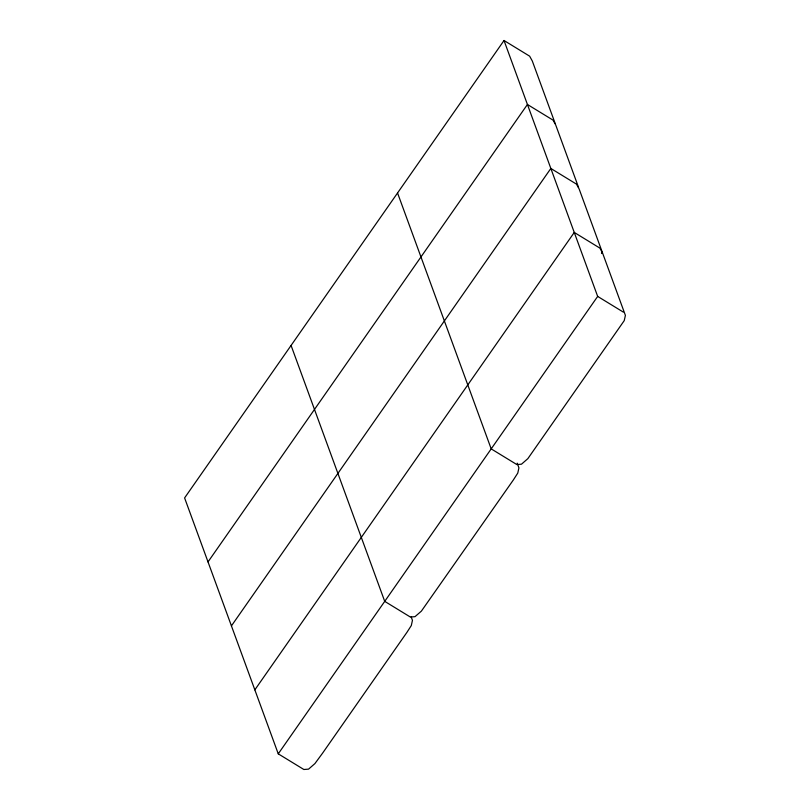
<?xml version="1.0" encoding="UTF-8"?>
<svg xmlns="http://www.w3.org/2000/svg" width="810" height="810" viewBox="0 0 810 810"><rect width="100%" height="100%" fill="white"/><g stroke="black" fill="none" stroke-linecap="round" stroke-linejoin="round"><path stroke-width="1.21" d="M601.526 253.5L601.982 251.414L579.14 188.973L576.457 184.113L550.84 168.46L231.427 625.887M555.164 123.454L532.312 61.023L529.629 56.163L504.022 40.5L184.599 497.927L278.255 753.837L303.861 769.5L308.549 769.146L314.908 763.597L322.522 753.239L406.944 632.337L411.298 625.563L412.452 620.338L411.156 616.805M208.018 561.907L527.431 104.48L553.048 120.133L555.721 124.993L578.573 187.434M254.836 689.867L574.26 232.429L599.866 248.093L602.549 252.953L625.401 315.384L624.247 320.608L527.857 458.642L521.488 464.191L516.81 464.545L491.194 448.882L397.548 192.972M278.255 753.837L597.669 296.409L504.022 40.5M597.669 296.409L623.285 312.073M517.205 463.148L518.926 467.866L517.772 473.091L513.418 479.864L421.382 611.125L415.014 616.663L410.336 617.028L384.72 601.364L291.074 345.455"/></g></svg>
